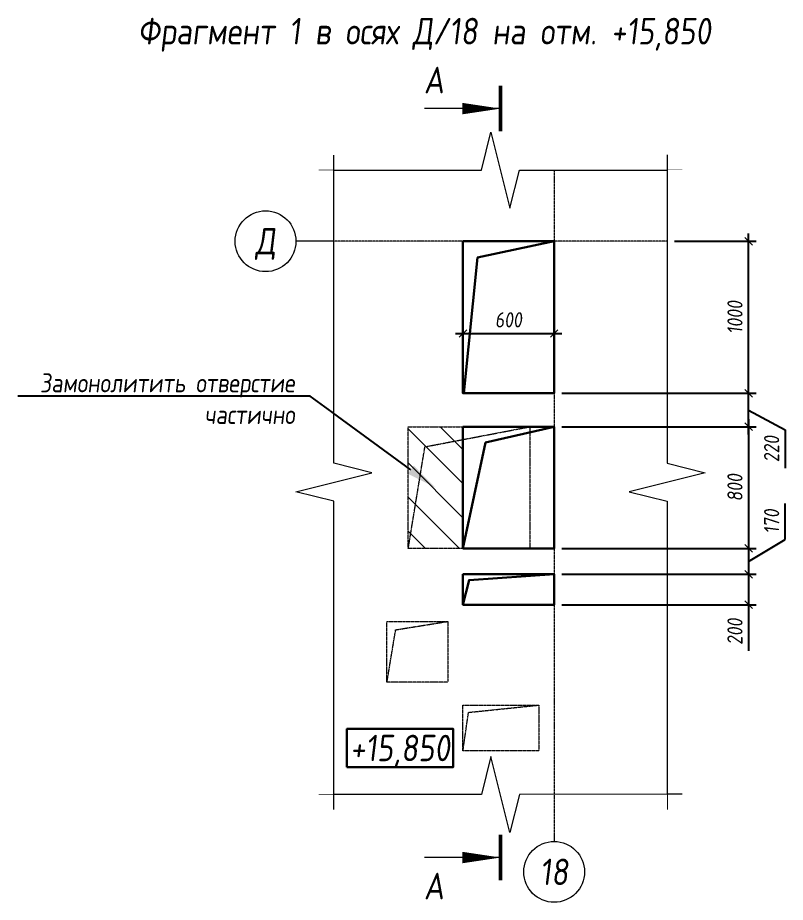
# Model space of a CAD drawing. Header units: millimetres. Extents: x -233751 to 529254, y -907864 to 285890.
# Drawn here: x 377390 to 382441, y 266649 to 272465 of the extents above; entities that cross this region are included whole.
import ezdxf
from ezdxf import colors
from ezdxf.entities.mleader import LeaderData, LeaderLine
from ezdxf.enums import TextEntityAlignment as Align
from ezdxf.math import Vec2, Vec3

# ---------------------------------------------------------------- set-up
doc = ezdxf.new("R2010")
doc.units = ezdxf.units.MM
doc.linetypes.add('ADSK_Штриховая_ш2 п1', pattern=[3, 2, -1])
doc.linetypes.add('осевая', pattern=[2, 1.25, -0.25, 0.25, -0.25])
doc.layers.get('0').update_dxf_attribs({"lineweight": 30})
doc.layers.get('Defpoints').update_dxf_attribs({"lineweight": 0})
for name, color, linetype, lineweight in [('_TEXT', 7, 'Continuous', 30), ('КР_Новые отверстия', 5, 'Continuous', 30), ('КР_Оси', 7, 'Continuous', 5), ('КР_Основная', 7, 'Continuous', 30), ('КР_Размеры отверстия', 7, 'Continuous', 5), ('КР_Сущ отверстия', 6, 'Continuous', 15), ('КР_Тонкая', 250, 'Continuous', 0)]:
    doc.layers.add(name, color=color, linetype=linetype, lineweight=lineweight)
doc.styles.add('ISOCPEUR', font='isocpeur.ttf', dxfattribs={"width": 0.85, "oblique": 7})
doc.styles.add('ISOCUPER', font='isocpeur.ttf', dxfattribs={"width": 0.85, "oblique": 7})
doc.dimstyles.new('R_50', dxfattribs={"dimtxt": 100, "dimasz": 50, "dimexe": 50, "dimexo": 50, "dimgap": 40, "dimtad": 1, "dimdec": 0, "dimzin": 0, "dimdsep": 46, "dimtxsty": 'ISOCPEUR', "dimblk1": 'OBLIQUE', "dimblk2": 'OBLIQUE', "dimsah": 1, "dimcen": 0, "dimdle": 50, "dimclrd": 256, "dimclre": 256, "dimclrt": 256, "dimadec": 0, "dimazin": 0, "dimtfac": 2, "dimtdec": 0, "dimtmove": 0, "dimatfit": 3, "dimldrblk": 'CLOSEDBLANK', "dimfxl": 300, "dimtvp": 3, "dimtfill": 1, "dimtolj": 1, "dimtzin": 0, "dimarcsym": 0})

# ---------------------------------------------------------------- blocks, each defined once
blk = doc.blocks.new('*U1924')
at = {"color": 0, "linetype": 'Continuous', "lineweight": -2}
blk.add_line((-2191.6, 0), (-2441.6, 0), dxfattribs=at)
at = {"color": 0, "linetype": 'ByBlock', "lineweight": -2, "ltscale": 5}
blk.add_line((0, 0), (-2191.6, 0), dxfattribs=at)
at = {"color": 0, "linetype": 'Continuous', "lineweight": -2}
blk.add_circle((-2641.6, 0), 200, dxfattribs=at)
at = {"color": 0, "linetype": 'Continuous', "lineweight": -2, "style": 'ISOCPEUR', "oblique": 7, "width": 0.856383}
blk.add_text('Д', height=173.7, dxfattribs=at).set_placement((-2641.6, 0), align=Align.MIDDLE_CENTER)
blk = doc.blocks.new('*U1925')
at = {"color": 0, "linetype": 'ByBlock', "lineweight": -2, "ltscale": 5}
blk.add_line((0, 0), (0, -4364.5), dxfattribs=at)
at = {"color": 0, "linetype": 'Continuous', "lineweight": -2}
blk.add_line((0, -4364.5), (0, -4414.5), dxfattribs=at)
blk.add_circle((0, -4614.5), 200, dxfattribs=at)
at = {"color": 0, "linetype": 'Continuous', "lineweight": -2, "style": 'ISOCPEUR', "oblique": 7, "width": 0.856383}
blk.add_text('18', height=173.7, dxfattribs=at).set_placement((0, -4614.5), align=Align.MIDDLE_CENTER)
blk = doc.blocks.new('_OBLIQUE')
at = {"color": 0, "linetype": 'ByBlock'}
blk.add_line((-0.5, -0.5), (0.5, 0.5), dxfattribs=at)
blk = doc.blocks.new('*D243')
at = {"layer": 'Defpoints', "color": 0, "transparency": 16777216}
for p in [(380919.6, 269775.7), (380919.6, 268975.7), (382199.2, 268975.7)]:
    blk.add_point(p, dxfattribs=at)
at = {"layer": 'КР_Размеры отверстия', "lineweight": -2, "transparency": 16777216}
for p, q in [((382199.2, 269825.7), (382199.2, 268925.7)), ((380969.6, 269775.7), (382249.2, 269775.7)), ((380969.6, 268975.7), (382249.2, 268975.7))]:
    blk.add_line(p, q, dxfattribs=at)
at = {"layer": 'КР_Размеры отверстия', "lineweight": -2, "transparency": 16777216, "xscale": 50, "yscale": 50, "zscale": 50}
for p, rotation in [((382199.2, 269775.7), 90), ((382199.2, 268975.7), 270)]:
    blk.add_blockref('_OBLIQUE', p, dxfattribs=dict(at, rotation=rotation))
at = {"layer": 'КР_Размеры отверстия', "transparency": 16777216, "insert": (382109.2, 269375.7), "char_height": 100, "attachment_point": 5, "rotation": 90, "style": 'ISOCPEUR', "bg_fill": 3, "box_fill_scale": 1.1, "bg_fill_color": 256, "bg_fill_true_color": 13158600, "bg_fill_transparency": 0}
blk.add_mtext('\\A1;800', dxfattribs=at)
blk = doc.blocks.new('_ClosedBlank')
at = {"color": 0, "linetype": 'ByBlock', "lineweight": -2}
for p, q in [((-1, 0.17), (0, 0)), ((-1, 0.17), (-1, -0.17)), ((0, 0), (-1, -0.17))]:
    blk.add_line(p, q, dxfattribs=at)
blk = doc.blocks.new('*D244')
at = {"layer": 'Defpoints', "color": 0, "transparency": 16777216}
for p in [(380919.6, 269995.7), (382199.2, 269995.7), (380919.6, 269775.7)]:
    blk.add_point(p, dxfattribs=at)
at = {"layer": 'КР_Размеры отверстия', "lineweight": -2, "transparency": 16777216}
for p, q in [((382199.2, 269725.7), (382199.2, 270045.7)), ((380969.6, 269995.7), (382249.2, 269995.7)), ((382199.2, 269885.7), (382440.6, 269756.6)), ((380969.6, 269775.7), (382249.2, 269775.7)), ((382440.6, 269756.6), (382440.6, 269502.8))]:
    blk.add_line(p, q, dxfattribs=at)
at = {"layer": 'КР_Размеры отверстия', "lineweight": -2, "transparency": 16777216, "xscale": 50, "yscale": 50, "zscale": 50}
for p, rotation in [((382199.2, 269995.7), 90), ((382199.2, 269775.7), 270)]:
    blk.add_blockref('_OBLIQUE', p, dxfattribs=dict(at, rotation=rotation))
at = {"layer": 'КР_Размеры отверстия', "transparency": 16777216, "insert": (382350.6, 269629.7), "char_height": 100, "attachment_point": 5, "rotation": 90, "style": 'ISOCPEUR', "bg_fill": 3, "box_fill_scale": 1.1, "bg_fill_color": 256, "bg_fill_true_color": 13158600, "bg_fill_transparency": 0}
blk.add_mtext('\\A1;220', dxfattribs=at)
blk = doc.blocks.new('*D245')
at = {"layer": 'Defpoints', "color": 0, "transparency": 16777216}
for p in [(381662.2, 270995.7), (382199.2, 270995.7), (380919.6, 269995.7)]:
    blk.add_point(p, dxfattribs=at)
at = {"layer": 'КР_Размеры отверстия', "lineweight": -2, "transparency": 16777216}
for p, q in [((382199.2, 269945.7), (382199.2, 271045.7)), ((381712.2, 270995.7), (382249.2, 270995.7)), ((380969.6, 269995.7), (382249.2, 269995.7))]:
    blk.add_line(p, q, dxfattribs=at)
at = {"layer": 'КР_Размеры отверстия', "lineweight": -2, "transparency": 16777216, "xscale": 50, "yscale": 50, "zscale": 50}
for p, rotation in [((382199.2, 270995.7), 90), ((382199.2, 269995.7), 270)]:
    blk.add_blockref('_OBLIQUE', p, dxfattribs=dict(at, rotation=rotation))
at = {"layer": 'КР_Размеры отверстия', "transparency": 16777216, "insert": (382109.2, 270495.7), "char_height": 100, "attachment_point": 5, "rotation": 90, "style": 'ISOCPEUR', "bg_fill": 3, "box_fill_scale": 1.1, "bg_fill_color": 256, "bg_fill_true_color": 13158600, "bg_fill_transparency": 0}
blk.add_mtext('\\A1;1000', dxfattribs=at)
blk = doc.blocks.new('*D246')
at = {"layer": 'Defpoints', "color": 0, "transparency": 16777216}
for p in [(380919.6, 268975.7), (380919.5, 268805.7), (382199.2, 268805.7)]:
    blk.add_point(p, dxfattribs=at)
at = {"layer": 'КР_Размеры отверстия', "lineweight": -2, "transparency": 16777216}
for p, q in [((382440.6, 269035.4), (382440.6, 269272.2)), ((382199.2, 268890.7), (382440.6, 269035.4)), ((382199.2, 269025.7), (382199.2, 268755.7)), ((380969.6, 268975.7), (382249.2, 268975.7)), ((380969.5, 268805.7), (382249.2, 268805.7))]:
    blk.add_line(p, q, dxfattribs=at)
at = {"layer": 'КР_Размеры отверстия', "lineweight": -2, "transparency": 16777216, "xscale": 50, "yscale": 50, "zscale": 50}
for p, rotation in [((382199.2, 268975.7), 90), ((382199.2, 268805.7), 270)]:
    blk.add_blockref('_OBLIQUE', p, dxfattribs=dict(at, rotation=rotation))
at = {"layer": 'КР_Размеры отверстия', "transparency": 16777216, "insert": (382350.6, 269153.8), "char_height": 100, "attachment_point": 5, "rotation": 90, "style": 'ISOCPEUR', "bg_fill": 3, "box_fill_scale": 1.1, "bg_fill_color": 256, "bg_fill_true_color": 13158600, "bg_fill_transparency": 0}
blk.add_mtext('\\A1;170', dxfattribs=at)
blk = doc.blocks.new('*D247')
at = {"layer": 'Defpoints', "color": 0, "transparency": 16777216}
for p in [(380319.5, 270389), (380919.6, 270389), (380919.6, 270389)]:
    blk.add_point(p, dxfattribs=at)
at = {"layer": 'КР_Размеры отверстия', "lineweight": -2, "transparency": 16777216}
blk.add_line((380269.5, 270389), (380969.6, 270389), dxfattribs=at)
at = {"layer": 'КР_Размеры отверстия', "lineweight": -2, "transparency": 16777216, "xscale": 50, "yscale": 50, "zscale": 50, "rotation": 180}
blk.add_blockref('_OBLIQUE', (380319.5, 270389), dxfattribs=at)
at = {"layer": 'КР_Размеры отверстия', "lineweight": -2, "transparency": 16777216, "xscale": 50, "yscale": 50, "zscale": 50}
blk.add_blockref('_OBLIQUE', (380919.6, 270389), dxfattribs=at)
at = {"layer": 'КР_Размеры отверстия', "transparency": 16777216, "insert": (380619.5, 270479), "char_height": 100, "attachment_point": 5, "style": 'ISOCPEUR', "bg_fill": 3, "box_fill_scale": 1.1, "bg_fill_color": 256, "bg_fill_true_color": 13158600, "bg_fill_transparency": 0}
blk.add_mtext('\\A1;600', dxfattribs=at)
blk = doc.blocks.new('*D248')
at = {"layer": 'Defpoints', "color": 0, "transparency": 16777216}
for p in [(380919.6, 268805.7), (380919.6, 268605.7), (382199.2, 268605.7)]:
    blk.add_point(p, dxfattribs=at)
at = {"layer": 'КР_Размеры отверстия', "lineweight": -2, "transparency": 16777216}
for p, q in [((382199.2, 268855.7), (382199.2, 268605.7)), ((380969.6, 268805.7), (382249.2, 268805.7)), ((380969.6, 268605.7), (382249.2, 268605.7)), ((382199.2, 268605.7), (382199.2, 268301.9))]:
    blk.add_line(p, q, dxfattribs=at)
at = {"layer": 'КР_Размеры отверстия', "lineweight": -2, "transparency": 16777216, "xscale": 50, "yscale": 50, "zscale": 50}
for p, rotation in [((382199.2, 268805.7), 90), ((382199.2, 268605.7), 270)]:
    blk.add_blockref('_OBLIQUE', p, dxfattribs=dict(at, rotation=rotation))
at = {"layer": 'КР_Размеры отверстия', "transparency": 16777216, "insert": (382109.2, 268428.8), "char_height": 100, "attachment_point": 5, "rotation": 90, "style": 'ISOCPEUR', "bg_fill": 3, "box_fill_scale": 1.1, "bg_fill_color": 256, "bg_fill_true_color": 13158600, "bg_fill_transparency": 0}
blk.add_mtext('\\A1;200', dxfattribs=at)
blk = doc.blocks.new('*U1926')
at = {"color": 0, "linetype": 'Continuous', "lineweight": -2}
for p, q in [((0, 150), (-500, 150)), ((0, -4774.3), (-500, -4774.3))]:
    blk.add_line(p, q, dxfattribs=at)
at = {"color": 0, "linetype": 'Continuous', "lineweight": -2, "const_width": 25}
for points in [[(0, 300), (0, 0)], [(0, -4624.3), (0, -4924.3)]]:
    blk.add_lwpolyline(points, dxfattribs=at)
at = {"color": 0, "linetype": 'Continuous', "lineweight": -2}
for points in [[(-250, 150, 75, 0, 0), (0, 150, 0, 0, 0)], [(-250, -4774.3, 75, 0, 0), (0, -4774.3, 0, 0, 0)]]:
    blk.add_lwpolyline(points, format="xyseb", dxfattribs=at)
at = {"color": 0, "linetype": 'Continuous', "lineweight": -2, "char_height": 175, "attachment_point": 5, "style": 'ISOCUPER'}
for insert in [(-437.2, 337.5), (-437.2, -4961.8)]:
    blk.add_mtext('А', dxfattribs=dict(at, insert=insert))
blk = doc.blocks.new('*U1970')
at = {"color": 0, "linetype": 'Continuous', "lineweight": -2}
blk.add_wipeout([(0, 0), (48.5, 0), (97.1, 0), (145.6, 0.1), (194.2, 0.1), (242.7, 0.1), (291.2, 0.1), (339.8, 0.2), (388.3, 0.2), (436.8, 0.2), (485.4, 0.2), (533.9, 0.2), (582.5, 0.3), (631, 0.3), (679.5, 0.3), (728.1, 0.3), (776.6, 0.4), (825.2, 0.4), (873.7, 0.4), (922.2, 0.4), (970.8, 0.4), (973.9, 12.9), (977, 25.4), (980.1, 37.9), (983.3, 50.4), (986.4, 63), (989.5, 75.5), (992.6, 88), (995.7, 100.5), (998.8, 113), (1002, 125.5), (1005.1, 138), (1008.2, 150.5), (1011.3, 163), (1014.4, 175.5), (1017.6, 188), (1020.7, 200.5), (1023.8, 213), (1026.9, 225.5), (1030, 238), (1033.2, 250.5), (1039.4, 225.5), (1045.7, 200.5), (1051.9, 175.5), (1058.2, 150.5), (1064.5, 125.5), (1070.7, 100.5), (1077, 75.5), (1083.3, 50.5), (1089.5, 25.5), (1095.8, 0.5), (1102, -24.5), (1108.3, -49.5), (1114.6, -74.5), (1120.8, -99.5), (1127.1, -124.5), (1133.3, -149.5), (1139.6, -174.5), (1145.9, -199.5), (1152.1, -224.5), (1158.4, -249.5), (1161.5, -237), (1164.6, -224.5), (1167.7, -212), (1170.9, -199.5), (1174, -187), (1177.1, -174.5), (1180.2, -162), (1183.3, -149.5), (1186.5, -137), (1189.6, -124.5), (1192.7, -112), (1195.8, -99.5), (1198.9, -87), (1202.1, -74.5), (1205.2, -62), (1208.3, -49.4), (1211.4, -36.9), (1214.5, -24.4), (1217.7, -11.9), (1220.8, 0.6), (1269.3, 0.6), (1317.9, 0.6), (1366.4, 0.6), (1414.9, 0.6), (1463.5, 0.7), (1512, 0.7), (1560.5, 0.7), (1609.1, 0.7), (1657.6, 0.8), (1706.2, 0.8), (1754.7, 0.8), (1803.2, 0.8), (1851.8, 0.8), (1900.3, 0.9), (1948.9, 0.9), (1997.4, 0.9), (2045.9, 0.9), (2094.5, 1), (2143, 1), (2191.6, 1), (2191.3, 501), (-0.2, 500)], dxfattribs=at)
blk.add_lwpolyline([(-100, 0), (0, 0), (970.8, 0.4), (1033.2, 250.5), (1158.4, -249.5), (1220.8, 0.6), (2191.6, 1), (2291.6, 1)], dxfattribs=at)
blk = doc.blocks.new('*U1971')
at = {"color": 0, "linetype": 'Continuous', "lineweight": -2}
blk.add_wipeout([(0, 0), (0, -96.4), (0, -192.7), (0, -289.1), (0, -385.4), (0, -481.8), (0, -578.1), (0, -674.5), (0, -770.9), (0, -867.2), (0, -963.6), (0, -1059.9), (0, -1156.3), (0, -1252.7), (0, -1349), (0, -1445.4), (0, -1541.7), (0, -1638.1), (0, -1734.4), (0, -1830.8), (0, -1927.2), (12.5, -1930.3), (25, -1933.4), (37.5, -1936.5), (50, -1939.7), (62.5, -1942.8), (75, -1945.9), (87.5, -1949), (100, -1952.2), (112.5, -1955.3), (125, -1958.4), (137.5, -1961.5), (150, -1964.7), (162.5, -1967.8), (175, -1970.9), (187.5, -1974), (200, -1977.2), (212.5, -1980.3), (225, -1983.4), (237.5, -1986.5), (250, -1989.7), (225, -1995.9), (200, -2002.2), (175, -2008.4), (150, -2014.7), (125, -2020.9), (100, -2027.2), (75, -2033.4), (50, -2039.7), (25, -2045.9), (0, -2052.2), (-25, -2058.4), (-50, -2064.7), (-75, -2070.9), (-100, -2077.2), (-125, -2083.4), (-150, -2089.7), (-175, -2095.9), (-200, -2102.2), (-225, -2108.4), (-250, -2114.7), (-237.5, -2117.8), (-225, -2120.9), (-212.5, -2124), (-200, -2127.2), (-187.5, -2130.3), (-175, -2133.4), (-162.5, -2136.5), (-150, -2139.7), (-137.5, -2142.8), (-125, -2145.9), (-112.5, -2149), (-100, -2152.2), (-87.5, -2155.3), (-75, -2158.4), (-62.5, -2161.5), (-50, -2164.7), (-37.5, -2167.8), (-25, -2170.9), (-12.5, -2174), (0, -2177.2), (0, -2273.5), (0, -2369.9), (0, -2466.2), (0, -2562.6), (0, -2658.9), (0, -2755.3), (0, -2851.7), (0, -2948), (0, -3044.4), (0, -3140.7), (0, -3237.1), (0, -3333.5), (0, -3429.8), (0, -3526.2), (0, -3622.5), (0, -3718.9), (0, -3815.2), (0, -3911.6), (0, -4008), (0, -4104.3), (500, -4104.3), (500, 0)], dxfattribs=at)
blk.add_lwpolyline([(0, 100), (0, 0), (0, -1927.2), (250, -1989.7), (-250, -2114.7), (0, -2177.2), (0, -4104.3), (0, -4204.3)], dxfattribs=at)
blk = doc.blocks.new('*U1972')
at = {"color": 0, "linetype": 'Continuous', "lineweight": -2}
blk.add_wipeout([(0, 0), (-48.5, 0), (-97.1, 0), (-145.6, -0.1), (-194.2, -0.1), (-242.7, -0.1), (-291.2, -0.1), (-339.8, -0.2), (-388.3, -0.2), (-436.8, -0.2), (-485.4, -0.2), (-533.9, -0.2), (-582.5, -0.3), (-631, -0.3), (-679.5, -0.3), (-728.1, -0.3), (-776.6, -0.4), (-825.2, -0.4), (-873.7, -0.4), (-922.2, -0.4), (-970.8, -0.4), (-973.9, -12.9), (-977, -25.4), (-980.1, -37.9), (-983.3, -50.4), (-986.4, -63), (-989.5, -75.5), (-992.6, -88), (-995.7, -100.5), (-998.8, -113), (-1002, -125.5), (-1005.1, -138), (-1008.2, -150.5), (-1011.3, -163), (-1014.4, -175.5), (-1017.6, -188), (-1020.7, -200.5), (-1023.8, -213), (-1026.9, -225.5), (-1030, -238), (-1033.2, -250.5), (-1039.4, -225.5), (-1045.7, -200.5), (-1051.9, -175.5), (-1058.2, -150.5), (-1064.5, -125.5), (-1070.7, -100.5), (-1077, -75.5), (-1083.3, -50.5), (-1089.5, -25.5), (-1095.8, -0.5), (-1102, 24.5), (-1108.3, 49.5), (-1114.6, 74.5), (-1120.8, 99.5), (-1127.1, 124.5), (-1133.3, 149.5), (-1139.6, 174.5), (-1145.9, 199.5), (-1152.1, 224.5), (-1158.4, 249.5), (-1161.5, 237), (-1164.6, 224.5), (-1167.7, 212), (-1170.9, 199.5), (-1174, 187), (-1177.1, 174.5), (-1180.2, 162), (-1183.3, 149.5), (-1186.5, 137), (-1189.6, 124.5), (-1192.7, 112), (-1195.8, 99.5), (-1198.9, 87), (-1202.1, 74.5), (-1205.2, 62), (-1208.3, 49.4), (-1211.4, 36.9), (-1214.5, 24.4), (-1217.7, 11.9), (-1220.8, -0.6), (-1269.3, -0.6), (-1317.9, -0.6), (-1366.4, -0.6), (-1414.9, -0.6), (-1463.5, -0.7), (-1512, -0.7), (-1560.5, -0.7), (-1609.1, -0.7), (-1657.6, -0.8), (-1706.2, -0.8), (-1754.7, -0.8), (-1803.2, -0.8), (-1851.8, -0.8), (-1900.3, -0.9), (-1948.9, -0.9), (-1997.4, -0.9), (-2045.9, -0.9), (-2094.5, -1), (-2143, -1), (-2191.6, -1), (-2191.3, -501), (0.2, -500)], dxfattribs=at)
blk.add_lwpolyline([(100, 0), (0, 0), (-970.8, -0.4), (-1033.2, -250.5), (-1158.4, 249.5), (-1220.8, -0.6), (-2191.6, -1), (-2291.6, -1)], dxfattribs=at)
blk = doc.blocks.new('*U1973')
at = {"color": 0, "linetype": 'Continuous', "lineweight": -2}
blk.add_wipeout([(0, 0), (0, 96.4), (0, 192.7), (0, 289.1), (0, 385.4), (0, 481.8), (0, 578.1), (0, 674.5), (0, 770.9), (0, 867.2), (0, 963.6), (0, 1059.9), (0, 1156.3), (0, 1252.7), (0, 1349), (0, 1445.4), (0, 1541.7), (0, 1638.1), (0, 1734.4), (0, 1830.8), (0, 1927.2), (-12.5, 1930.3), (-25, 1933.4), (-37.5, 1936.5), (-50, 1939.7), (-62.5, 1942.8), (-75, 1945.9), (-87.5, 1949), (-100, 1952.2), (-112.5, 1955.3), (-125, 1958.4), (-137.5, 1961.5), (-150, 1964.7), (-162.5, 1967.8), (-175, 1970.9), (-187.5, 1974), (-200, 1977.2), (-212.5, 1980.3), (-225, 1983.4), (-237.5, 1986.5), (-250, 1989.7), (-225, 1995.9), (-200, 2002.2), (-175, 2008.4), (-150, 2014.7), (-125, 2020.9), (-100, 2027.2), (-75, 2033.4), (-50, 2039.7), (-25, 2045.9), (0, 2052.2), (25, 2058.4), (50, 2064.7), (75, 2070.9), (100, 2077.2), (125, 2083.4), (150, 2089.7), (175, 2095.9), (200, 2102.2), (225, 2108.4), (250, 2114.7), (237.5, 2117.8), (225, 2120.9), (212.5, 2124), (200, 2127.2), (187.5, 2130.3), (175, 2133.4), (162.5, 2136.5), (150, 2139.7), (137.5, 2142.8), (125, 2145.9), (112.5, 2149), (100, 2152.2), (87.5, 2155.3), (75, 2158.4), (62.5, 2161.5), (50, 2164.7), (37.5, 2167.8), (25, 2170.9), (12.5, 2174), (0, 2177.2), (0, 2273.5), (0, 2369.9), (0, 2466.2), (0, 2562.6), (0, 2658.9), (0, 2755.3), (0, 2851.7), (0, 2948), (0, 3044.4), (0, 3140.7), (0, 3237.1), (0, 3333.5), (0, 3429.8), (0, 3526.2), (0, 3622.5), (0, 3718.9), (0, 3815.2), (0, 3911.6), (0, 4008), (0, 4104.3), (-500, 4104.3), (-500, 0)], dxfattribs=at)
blk.add_lwpolyline([(0, -100), (0, 0), (0, 1927.2), (-250, 1989.7), (250, 2114.7), (0, 2177.2), (0, 4104.3), (0, 4204.3)], dxfattribs=at)
blk = doc.blocks.new('*U2222')
at = {"color": 0, "linetype": 'Continuous', "lineweight": -2}
blk.add_lwpolyline([(-350, -125), (350, -125), (350, 125), (-350, 125)], close=True, dxfattribs=at)
at = {"color": 0, "linetype": 'Continuous', "lineweight": -2, "style": 'ISOCUPER', "oblique": 7, "width": 0.856383}
blk.add_text('+15,850', height=173.7, dxfattribs=at).set_placement((0, 0), align=Align.MIDDLE_CENTER)

msp = doc.modelspace()

# ---------------------------------------------------------------- hatches: boundary and pattern name
at = {"layer": 'КР_Сущ отверстия'}
h = msp.add_hatch(dxfattribs=at)
h.set_pattern_fill('ANSI31', scale=50, angle=90)
h.paths.add_polyline_path([(380319.5, 269775.7), (379959.6, 269775.7), (379959.6, 268975.7), (380069.1, 269643.9), (380319.5, 269691.7)])
h.paths.add_polyline_path([(380319.5, 269691.7), (380069.1, 269643.9), (379959.6, 268975.7), (380319.5, 268975.7)], flags=17)

# ---------------------------------------------------------------- linework, layer by layer
at = {"layer": 'КР_Новые отверстия'}
for points in [[(380319.5, 270995.7), (380919.6, 270995.7), (380919.6, 269995.7), (380319.5, 269995.7)], [(380319.5, 269775.7), (380919.6, 269775.7), (380919.6, 268975.7), (380319.5, 268975.7)], [(380319.5, 268805.7), (380919.6, 268805.7), (380919.6, 268605.7), (380319.5, 268605.7)]]:
    msp.add_lwpolyline(points, close=True, dxfattribs=at)
for points in [[(380325, 269995.7), (380416.2, 270888.5), (380919.6, 270995.7)], [(380319.5, 268975.7), (380468.7, 269672), (380919.6, 269775.7)], [(380319.5, 268605.7), (380359.9, 268767.7), (380919.6, 268805.7)]]:
    msp.add_lwpolyline(points, dxfattribs=at)
at = {"layer": 'КР_Сущ отверстия', "linetype": 'ADSK_Штриховая_ш2 п1'}
for points in [[(379959.6, 269775.7), (380759.6, 269775.7), (380759.6, 268975.7), (379959.6, 268975.7)], [(379819.6, 268495.7), (380219.6, 268495.7), (380219.6, 268095.7), (379819.6, 268095.7)], [(380319.6, 267945.7), (380819.6, 267945.7), (380819.6, 267645.7), (380319.6, 267645.7)]]:
    msp.add_lwpolyline(points, close=True, dxfattribs=at)
for points in [[(379959.6, 268975.7), (380069.1, 269643.9), (380759.6, 269775.7)], [(379819.6, 268095.7), (379876.5, 268440.7), (380219.6, 268495.7)], [(380319.6, 267645.7), (380355.9, 267897.7), (380819.6, 267945.7)]]:
    msp.add_lwpolyline(points, dxfattribs=at)

# ---------------------------------------------------------------- block references
at = {"layer": 'КР_Тонкая'}
msp.add_blockref('*U1970', (379470.6, 271462.6), dxfattribs=at)

# ---------------------------------------------------------------- texts
at = {"layer": '_TEXT', "insert": (380066.4, 272353.1), "char_height": 175, "attachment_point": 5, "style": 'ISOCPEUR'}
msp.add_mtext('Фрагмент 1 в осях Д/18 на отм. +15,850', dxfattribs=at)

# ---------------------------------------------------------------- next in the draw order: block references
at = {"layer": 'КР_Тонкая'}
msp.add_blockref('*U1971', (381662.2, 271463.6), dxfattribs=at)

# ---------------------------------------------------------------- next in the draw order: block references
msp.add_blockref('*U1972', (381662.2, 267359.3), dxfattribs=at)

# ---------------------------------------------------------------- next in the draw order: block references
at = {"layer": 'КР_Оси', "linetype": 'осевая'}
msp.add_blockref('*U1925', (380919.6, 271463.6), dxfattribs=at)
at = {"layer": 'КР_Тонкая'}
for name, p in [('*U1926', (380566.4, 271717.7)), ('*U1973', (379470.6, 267358.3))]:
    msp.add_blockref(name, p, dxfattribs=at)

# ---------------------------------------------------------------- next in the draw order: block references
at = {"layer": 'КР_Оси', "linetype": 'осевая'}
msp.add_blockref('*U1924', (381662.2, 270995.7), dxfattribs=at)
at = {"layer": 'КР_Основная'}
msp.add_blockref('*U2222', (379906.2, 267663.7), dxfattribs=at)

# ---------------------------------------------------------------- next in the draw order: dimensions: what is measured, and where the dimension line sits
at = {"layer": 'КР_Размеры отверстия'}
dim = msp.add_linear_dim(base=(380919.6, 270389), p1=(380319.5, 270389), p2=(380919.6, 270389), dimstyle='R_50', dxfattribs=at)
dim.commit()
dim.dimension.update_dxf_attribs({"geometry": '*D247', "text_midpoint": (380619.5, 270479)})
dim = msp.add_linear_dim(base=(382199.2, 268975.7), p1=(380919.6, 269775.7), p2=(380919.6, 268975.7), angle=90, dimstyle='R_50', dxfattribs=at)
dim.commit()
dim.dimension.update_dxf_attribs({"geometry": '*D243', "text_midpoint": (382109.2, 269375.7)})

# ---------------------------------------------------------------- next in the draw order: leaders
at = {"layer": 'КР_Тонкая'}
ml = msp.add_multileader_mtext('Standard', dxfattribs=at)
ml.set_content('Замонолитить отверстие\\Pчастично', color=256, style='ISOCPEUR')
ml.set_leader_properties()
ml.build(insert=Vec2(0, 0))
ml.multileader.update_dxf_attribs({"has_dogleg": 0, "text_left_attachment_type": 6, "text_right_attachment_type": 6, "arrow_head_size": 200, "scale": 50})
ctx = ml.context
ctx.base_point, ctx.scale, ctx.char_height, ctx.arrow_head_size, ctx.landing_gap_size, ctx.plane_origin = Vec3(377392.6, 269977), 50, 125, 200, 100, Vec3(380137.8, 269375.7)
ctx.left_attachment, ctx.right_attachment, ctx.text_align_type = 6, 6, 2
notes = []
notes.append((ctx, [(0, (1, 1, 0), (379713.2, 269977), (-1, 0), 400, [(0, [(380137.8, 269375.7)], 0, [])])]))
ctx.mtext.insert, ctx.mtext.alignment, ctx.mtext.flow_direction = Vec3(379213.2, 270127), 3, 5
for ctx, leaders in notes:
    for number, flags, end, landing, length, lines in leaders:
        leader = LeaderData()
        leader.index, (leader.has_last_leader_line, leader.has_dogleg_vector, leader.attachment_direction) = number, flags
        leader.last_leader_point, leader.dogleg_vector, leader.dogleg_length = Vec3(end), Vec3(landing), length
        for number, points, colour, breaks in lines:
            line = LeaderLine()
            line.index, line.vertices, line.color, line.breaks = number, Vec3.list(points), colors.encode_raw_color(colour), breaks
            leader.lines.append(line)
        ctx.leaders.append(leader)

# ---------------------------------------------------------------- next in the draw order: dimensions: what is measured, and where the dimension line sits
at = {"layer": 'КР_Размеры отверстия'}
for base, p1, p2, picture, middle in [((382199.2, 269995.7), (380919.6, 269775.7), (380919.6, 269995.7), '*D244', (382440.6, 269716.6)), ((382199.2, 268805.7), (380919.6, 268975.7), (380919.5, 268805.7), '*D246', (382440.6, 269075.4))]:
    dim = msp.add_linear_dim(base=base, p1=p1, p2=p2, angle=90, dimstyle='R_50', override={"dimtmove": 1}, dxfattribs=at)
    dim.commit()
    dim.dimension.update_dxf_attribs({"geometry": picture, "text_midpoint": middle, "dimtype": 160})

# ---------------------------------------------------------------- next in the draw order: dimensions: what is measured, and where the dimension line sits
for base, p1, p2, picture, middle in [((382199.2, 270995.7), (380919.6, 269995.7), (381662.2, 270995.7), '*D245', (382109.2, 270495.7)), ((382199.2, 268605.7), (380919.6, 268805.7), (380919.6, 268605.7), '*D248', (382109.2, 268428.8))]:
    dim = msp.add_linear_dim(base=base, p1=p1, p2=p2, angle=90, dimstyle='R_50', dxfattribs=at)
    dim.commit()
    dim.dimension.update_dxf_attribs({"geometry": picture, "text_midpoint": middle})

doc.saveas('drawing.dxf')
